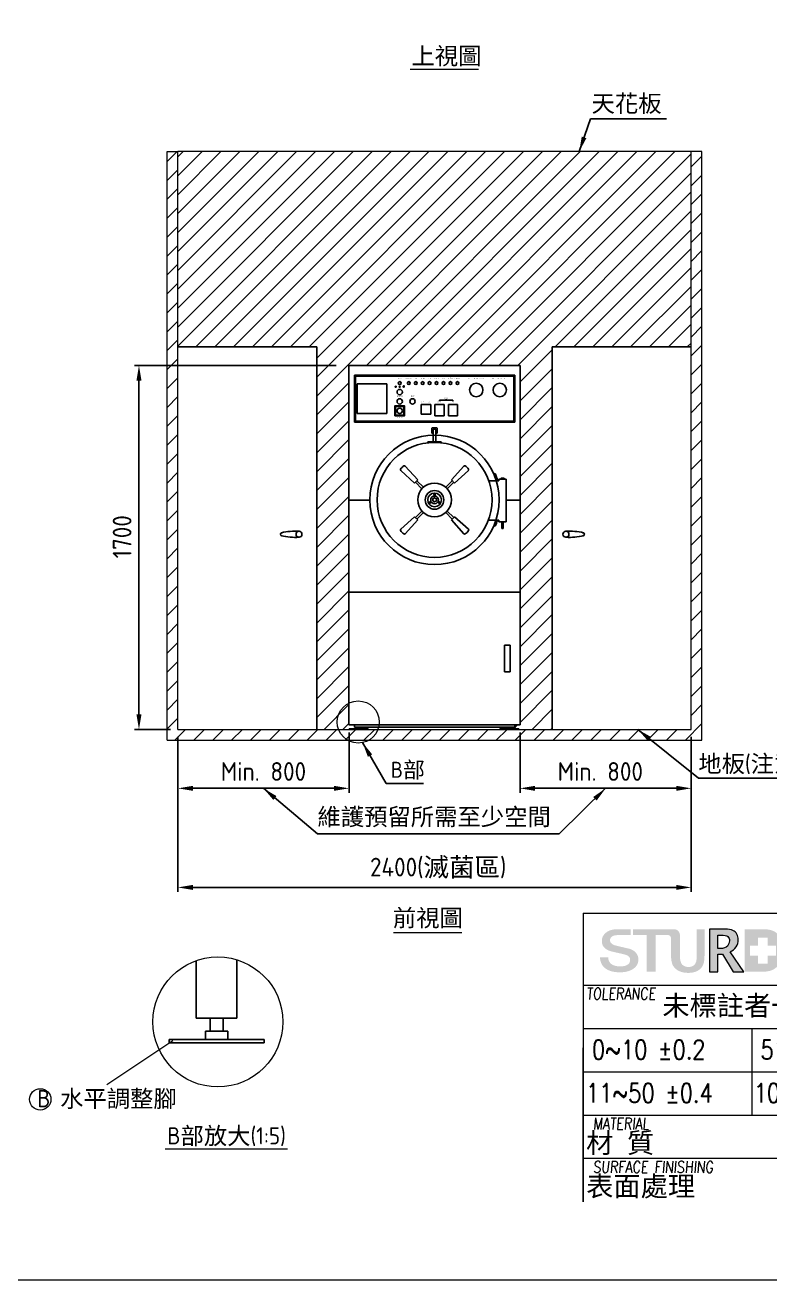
# Model space of a CAD drawing. Header units: millimetres. Extents: x -209246 to -196061, y -22838 to 2725.
# Drawn here: x -204840 to -201357, y -22838 to -16975 of the extents above; entities that cross this region are included whole.
import ezdxf
from ezdxf.enums import TextEntityAlignment as Align

# ---------------------------------------------------------------- set-up
doc = ezdxf.new("R2010")
doc.units = ezdxf.units.MM
doc.header["$MEASUREMENT"] = 0
doc.linetypes.add('HIDDEN', pattern=[9.525, 6.35, -3.175])
doc.layers.get('0').update_dxf_attribs({"lineweight": 25})
for name, color, linetype, lineweight in [('D', 3, 'Continuous', 13), ('F', 7, 'Continuous', 15), ('H', 2, 'HIDDEN', 15), ('S', 4, 'Continuous', 15)]:
    doc.layers.add(name, color=color, linetype=linetype, lineweight=lineweight)
doc.styles.add('2', font='ARIAL.TTF')
doc.styles.get("Standard").update_dxf_attribs({"font": 'KAIU.TTF'})
doc.styles.add('STU25', font='isocp2.shx')
doc.styles.add('Text', font='romans.shx', dxfattribs={"width": 0.8, "oblique": 10})
doc.dimstyles.new('STU25', dxfattribs={"dimscale": 35, "dimtxt": 2.5, "dimasz": 2, "dimexe": 0.6, "dimexo": 1, "dimgap": 1, "dimtad": 1, "dimdsep": 46, "dimtxsty": 'STU25', "dimcen": 2, "dimazin": 2, "dimtfac": 1, "dimtmove": 0, "dimatfit": 3, "dimfxl": 0, "dimtolj": 1, "dimtzin": 0, "dimarcsym": 0})
doc.dimstyles.new('STU25$7', dxfattribs={"dimscale": 35, "dimtxt": 2.5, "dimasz": 2, "dimexe": 1.25, "dimexo": 0.625, "dimgap": 1, "dimtad": 0, "dimdec": 4, "dimdsep": 46, "dimtxsty": 'STU25', "dimcen": 2.5, "dimazin": 2, "dimtfac": 1, "dimtdec": 4, "dimtmove": 0, "dimatfit": 3, "dimfxl": 0, "dimtolj": 1, "dimtzin": 0, "dimarcsym": 0})

# ---------------------------------------------------------------- blocks, each defined once
blk = doc.blocks.new('*D3')
at = {"layer": 'D', "color": 0, "lineweight": -2}
for p, q in [((-204124.9, -20300.8), (-204124.9, -21025.2)), ((-201724.9, -20300.8), (-201724.9, -21025.2)), ((-204054.9, -21004.2), (-201794.9, -21004.2))]:
    blk.add_line(p, q, dxfattribs=at)
at = {"layer": 'D', "color": 0}
for points in [[(-204054.9, -20992.5), (-204054.9, -21015.8), (-204124.9, -21004.2)], [(-201794.9, -21015.8), (-201794.9, -20992.5), (-201724.9, -21004.2)]]:
    blk.add_solid(points, dxfattribs=at)
at = {"layer": 'Defpoints', "color": 0}
for p in [(-204124.9, -20265.8), (-201724.9, -20265.8), (-201724.9, -21004.2)]:
    blk.add_point(p, dxfattribs=at)
at = {"layer": 'D', "color": 0, "insert": (-202908, -20914.1), "char_height": 87.5, "attachment_point": 5, "style": 'STU25'}
blk.add_mtext('\\A1;2400({\\f標楷體|b0|i0|c136|p65;滅菌區})', dxfattribs=at)
blk = doc.blocks.new('*D5')
at = {"layer": 'D', "color": 0, "lineweight": -2}
for p, q in [((-203324.9, -20279.8), (-203324.9, -20562.1)), ((-204124.9, -20300.8), (-204124.9, -20562.1)), ((-204054.9, -20541.1), (-203394.9, -20541.1))]:
    blk.add_line(p, q, dxfattribs=at)
at = {"layer": 'D', "color": 0}
for points in [[(-204054.9, -20529.5), (-204054.9, -20552.8), (-204124.9, -20541.1)], [(-203394.9, -20552.8), (-203394.9, -20529.5), (-203324.9, -20541.1)]]:
    blk.add_solid(points, dxfattribs=at)
at = {"layer": 'Defpoints', "color": 0}
for p in [(-204124.9, -20265.8), (-203324.9, -20244.8), (-203324.9, -20541.1)]:
    blk.add_point(p, dxfattribs=at)
at = {"layer": 'D', "color": 0, "insert": (-203724.9, -20462.4), "char_height": 87.5, "attachment_point": 5, "style": 'STU25'}
blk.add_mtext('\\A1;Min. 800', dxfattribs=at)
blk = doc.blocks.new('*D6')
at = {"layer": 'D', "color": 0, "lineweight": -2}
for p, q in [((-202524.9, -20279.8), (-202524.9, -20562.1)), ((-201724.9, -20300.8), (-201724.9, -20562.1)), ((-202454.9, -20541.1), (-201794.9, -20541.1))]:
    blk.add_line(p, q, dxfattribs=at)
at = {"layer": 'D', "color": 0}
for points in [[(-202454.9, -20529.5), (-202454.9, -20552.8), (-202524.9, -20541.1)], [(-201794.9, -20552.8), (-201794.9, -20529.5), (-201724.9, -20541.1)]]:
    blk.add_solid(points, dxfattribs=at)
at = {"layer": 'Defpoints', "color": 0}
for p in [(-202524.9, -20244.8), (-201724.9, -20265.8), (-201724.9, -20541.1)]:
    blk.add_point(p, dxfattribs=at)
at = {"layer": 'D', "color": 0, "insert": (-202149.9, -20462.4), "char_height": 87.5, "attachment_point": 5, "style": 'STU25'}
blk.add_mtext('\\A1;Min. 800', dxfattribs=at)
blk = doc.blocks.new('*D7')
at = {"layer": 'D', "color": 0, "lineweight": -2}
for p, q in [((-203384.9, -18565.8), (-204328, -18565.8)), ((-204307, -18635.8), (-204307, -20195.8)), ((-204159.9, -20265.8), (-204328, -20265.8))]:
    blk.add_line(p, q, dxfattribs=at)
at = {"layer": 'D', "color": 0}
for points in [[(-204295.3, -18635.8), (-204318.7, -18635.8), (-204307, -18565.8)], [(-204318.7, -20195.8), (-204295.3, -20195.8), (-204307, -20265.8)]]:
    blk.add_solid(points, dxfattribs=at)
at = {"layer": 'Defpoints', "color": 0}
for p in [(-203349.9, -18565.8), (-204307, -20265.8), (-204124.9, -20265.8)]:
    blk.add_point(p, dxfattribs=at)
at = {"layer": 'D', "color": 0, "insert": (-204385.8, -19365.8), "char_height": 87.5, "attachment_point": 5, "rotation": 90, "style": 'STU25'}
blk.add_mtext('\\A1;1700', dxfattribs=at)
blk = doc.blocks.new('新駿LOGO')
at = {"layer": 'F'}
h = blk.add_hatch(color=256, dxfattribs=at)
edge = h.paths.add_edge_path()
edge.add_spline(control_points=[(-529.05, -442.14), (-529.05, -442.31), (-529.02, -442.45), (-528.95, -442.56), (-528.89, -442.68), (-528.8, -442.78), (-528.69, -442.85), (-528.57, -442.93), (-528.44, -442.98), (-528.29, -443.01), (-528.15, -443.05), (-527.99, -443.07), (-527.81, -443.07), (-527.62, -443.07), (-527.47, -443.05), (-527.33, -443.01), (-527.2, -442.97), (-527.09, -442.92), (-527.01, -442.86), (-526.93, -442.8), (-526.87, -442.73), (-526.83, -442.65), (-526.8, -442.57), (-526.78, -442.49), (-526.78, -442.41), (-526.78, -442.25), (-526.82, -442.13), (-526.91, -442.05), (-526.99, -441.97), (-527.08, -441.91), (-527.18, -441.88), (-527.36, -441.83), (-527.56, -441.77), (-527.79, -441.72), (-528.02, -441.67), (-528.3, -441.61), (-528.64, -441.53), (-528.85, -441.48), (-529.02, -441.41), (-529.16, -441.34), (-529.3, -441.26), (-529.41, -441.17), (-529.5, -441.07), (-529.58, -440.98), (-529.64, -440.87), (-529.67, -440.77), (-529.7, -440.66), (-529.72, -440.55), (-529.72, -440.43), (-529.72, -440.22), (-529.67, -440.03), (-529.57, -439.87), (-529.46, -439.71), (-529.33, -439.58), (-529.16, -439.47), (-528.99, -439.37), (-528.85, -439.31), (-528.64, -439.26), (-528.43, -439.21), (-528.13, -439.2), (-527.91, -439.2), (-527.66, -439.2), (-526.73, -439.2), (-526.73, -439.2), (-526.73, -439.2), (-526.73, -439.81), (-526.73, -439.81), (-526.73, -439.81), (-528.14, -439.8), (-528.28, -439.83), (-528.39, -439.85), (-528.48, -439.86), (-528.56, -439.9), (-528.65, -439.94), (-528.72, -440), (-528.78, -440.07), (-528.84, -440.14), (-528.87, -440.23), (-528.87, -440.34), (-528.87, -440.5), (-528.81, -440.62), (-528.7, -440.7), (-528.6, -440.79), (-528.46, -440.85), (-528.28, -440.9), (-528.27, -440.9), (-528.19, -440.92), (-528.07, -440.95), (-527.94, -440.98), (-527.8, -441.01), (-527.65, -441.05), (-527.49, -441.09), (-527.34, -441.12), (-527.19, -441.16), (-527.04, -441.19), (-526.94, -441.21), (-526.87, -441.23), (-526.71, -441.27), (-526.58, -441.34), (-526.46, -441.41), (-526.34, -441.49), (-526.24, -441.58), (-526.16, -441.67), (-526.08, -441.77), (-526.02, -441.88), (-525.98, -441.99), (-525.94, -442.1), (-525.92, -442.22), (-525.92, -442.33), (-525.92, -442.57), (-525.98, -442.78), (-526.09, -442.95), (-526.2, -443.12), (-526.35, -443.26), (-526.53, -443.37), (-526.71, -443.48), (-526.92, -443.55), (-527.15, -443.61), (-527.39, -443.66), (-527.62, -443.68), (-527.87, -443.68), (-528.14, -443.68), (-528.41, -443.65), (-528.65, -443.59), (-528.9, -443.53), (-529.11, -443.44), (-529.3, -443.31), (-529.48, -443.19), (-529.63, -443.03), (-529.74, -442.83), (-529.84, -442.64), (-529.9, -442.41), (-529.91, -442.14), (-529.91, -442.14), (-529.05, -442.14), (-529.05, -442.14)], knot_values=[0, 0, 0, 0, 1, 1, 1, 2, 2, 2, 3, 3, 3, 4, 4, 4, 5, 5, 5, 6, 6, 6, 7, 7, 7, 8, 8, 8, 9, 9, 9, 10, 10, 10, 11, 11, 11, 12, 12, 12, 13, 13, 13, 14, 14, 14, 15, 15, 15, 16, 16, 16, 17, 17, 17, 18, 18, 18, 19, 19, 19, 20, 20, 20, 21, 21, 21, 22, 22, 22, 23, 23, 23, 24, 24, 24, 25, 25, 25, 26, 26, 26, 27, 27, 27, 28, 28, 28, 29, 29, 29, 30, 30, 30, 31, 31, 31, 32, 32, 32, 33, 33, 33, 34, 34, 34, 35, 35, 35, 36, 36, 36, 37, 37, 37, 38, 38, 38, 39, 39, 39, 40, 40, 40, 41, 41, 41, 42, 42, 42, 43, 43, 43, 44, 44, 44, 45, 45, 45, 45], degree=3, periodic=0)
edge = h.paths.add_edge_path()
edge.add_spline(control_points=[(-522.53, -440.14), (-522.54, -440.04), (-522.57, -439.94), (-522.63, -439.9), (-522.77, -439.79), (-522.9, -439.81), (-522.9, -439.81), (-522.9, -439.81), (-523.02, -439.81), (-523.02, -439.81), (-523.02, -439.81), (-524.14, -439.81), (-524.14, -439.81), (-524.14, -439.81), (-524.14, -443.62), (-524.14, -443.62), (-524.14, -443.62), (-525.06, -443.62), (-525.06, -443.62), (-525.06, -443.62), (-525.06, -439.81), (-525.06, -439.81), (-525.06, -439.81), (-526.47, -439.81), (-526.47, -439.81), (-526.47, -439.81), (-526.47, -439.2), (-526.47, -439.2), (-526.47, -439.2), (-522.39, -439.2), (-522.39, -439.2)], knot_values=[5.578051, 5.578051, 5.578051, 5.578051, 6, 6, 6, 7, 7, 7, 8, 8, 8, 9, 9, 9, 10, 10, 10, 11, 11, 11, 12, 12, 12, 13, 13, 13, 14, 14, 14, 15, 15, 15, 15], degree=3, periodic=0)
edge.add_spline(control_points=[(-522.4, -439.2), (-522.31, -439.2), (-522.22, -439.2), (-522.22, -439.2), (-522.22, -439.2), (-521.96, -439.19), (-521.76, -439.41), (-521.58, -439.61), (-521.61, -439.85), (-521.61, -439.85), (-521.61, -439.85), (-521.61, -441.92), (-521.61, -441.92), (-521.61, -442.41), (-521.52, -442.73), (-521.36, -442.89), (-521.19, -443.05), (-520.97, -443.13), (-520.71, -443.13), (-520.45, -443.13), (-520.24, -443.05), (-520.09, -442.89), (-519.93, -442.74), (-519.86, -442.43), (-519.86, -441.98), (-519.86, -441.98), (-519.86, -439.2), (-519.86, -439.2), (-519.86, -439.2), (-519.05, -439.2), (-519.05, -439.2), (-519.05, -439.2), (-519.05, -441.92), (-519.05, -441.92), (-519.05, -442.43), (-519.12, -442.8), (-519.25, -443.02), (-519.38, -443.24), (-519.56, -443.42), (-519.8, -443.54), (-520.05, -443.67), (-520.35, -443.74), (-520.73, -443.74), (-521.09, -443.74), (-521.41, -443.68), (-521.67, -443.56), (-521.93, -443.44), (-522.14, -443.26), (-522.3, -443.03), (-522.45, -442.8), (-522.53, -442.42), (-522.53, -441.91), (-522.53, -441.91), (-522.53, -440.92), (-522.53, -440.14)], knot_values=[0.44538, 0.44538, 0.44538, 0.44538, 1, 1, 1, 2, 2, 2, 3, 3, 3, 4, 4, 4, 5, 5, 5, 6, 6, 6, 7, 7, 7, 8, 8, 8, 9, 9, 9, 10, 10, 10, 11, 11, 11, 12, 12, 12, 13, 13, 13, 14, 14, 14, 15, 15, 15, 16, 16, 16, 17, 17, 17, 17.603917, 17.603917, 17.603917, 17.603917], degree=3, periodic=0)
h = blk.add_hatch(color=256, dxfattribs=at)
edge = h.paths.add_edge_path()
edge.add_spline(control_points=[(-526.47, -439.2), (-526.47, -439.2), (-526.47, -439.81), (-526.47, -439.81)], knot_values=[-14, -14, -14, -14, -13, -13, -13, -13], degree=3, periodic=0)
edge.add_spline(control_points=[(-526.47, -439.81), (-526.47, -439.81), (-525.06, -439.81), (-525.06, -439.81)], knot_values=[-13, -13, -13, -13, -12, -12, -12, -12], degree=3, periodic=0)
edge.add_spline(control_points=[(-525.06, -439.81), (-525.06, -439.81), (-525.06, -443.62), (-525.06, -443.62)], knot_values=[-12, -12, -12, -12, -11, -11, -11, -11], degree=3, periodic=0)
edge.add_spline(control_points=[(-525.06, -443.62), (-525.06, -443.62), (-524.14, -443.62), (-524.14, -443.62)], knot_values=[-11, -11, -11, -11, -10, -10, -10, -10], degree=3, periodic=0)
edge.add_spline(control_points=[(-524.14, -443.62), (-524.14, -443.62), (-524.14, -439.81), (-524.14, -439.81)], knot_values=[-10, -10, -10, -10, -9, -9, -9, -9], degree=3, periodic=0)
edge.add_spline(control_points=[(-524.14, -439.81), (-524.14, -439.81), (-523.02, -439.81), (-523.02, -439.81)], knot_values=[-9, -9, -9, -9, -8, -8, -8, -8], degree=3, periodic=0)
edge.add_spline(control_points=[(-523.02, -439.81), (-523.02, -439.81), (-522.9, -439.81), (-522.9, -439.81)], knot_values=[-8, -8, -8, -8, -7, -7, -7, -7], degree=3, periodic=0)
edge.add_spline(control_points=[(-522.9, -439.81), (-522.9, -439.81), (-522.77, -439.79), (-522.63, -439.9)], knot_values=[-7, -7, -7, -7, -6, -6, -6, -6], degree=3, periodic=0)
edge.add_spline(control_points=[(-522.63, -439.9), (-522.57, -439.94), (-522.54, -440.04), (-522.53, -440.14)], knot_values=[-6, -6, -6, -6, -5.578051, -5.578051, -5.578051, -5.578051], degree=3, periodic=0)
edge.add_spline(control_points=[(-522.53, -440.14), (-522.53, -440.92), (-522.53, -441.91), (-522.53, -441.91)], knot_values=[-17.603917, -17.603917, -17.603917, -17.603917, -17, -17, -17, -17], degree=3, periodic=0)
edge.add_spline(control_points=[(-522.53, -441.91), (-522.53, -442.42), (-522.45, -442.8), (-522.3, -443.03)], knot_values=[-17, -17, -17, -17, -16, -16, -16, -16], degree=3, periodic=0)
edge.add_spline(control_points=[(-522.3, -443.03), (-522.14, -443.26), (-521.93, -443.44), (-521.67, -443.56)], knot_values=[-16, -16, -16, -16, -15, -15, -15, -15], degree=3, periodic=0)
edge.add_spline(control_points=[(-521.67, -443.56), (-521.41, -443.68), (-521.09, -443.74), (-520.73, -443.74)], knot_values=[-15, -15, -15, -15, -14, -14, -14, -14], degree=3, periodic=0)
edge.add_spline(control_points=[(-520.73, -443.74), (-520.35, -443.74), (-520.05, -443.67), (-519.8, -443.54)], knot_values=[-14, -14, -14, -14, -13, -13, -13, -13], degree=3, periodic=0)
edge.add_spline(control_points=[(-519.8, -443.54), (-519.56, -443.42), (-519.38, -443.24), (-519.25, -443.02)], knot_values=[-13, -13, -13, -13, -12, -12, -12, -12], degree=3, periodic=0)
edge.add_spline(control_points=[(-519.25, -443.02), (-519.12, -442.8), (-519.05, -442.43), (-519.05, -441.92)], knot_values=[-12, -12, -12, -12, -11, -11, -11, -11], degree=3, periodic=0)
edge.add_spline(control_points=[(-519.05, -441.92), (-519.05, -441.92), (-519.05, -439.2), (-519.05, -439.2)], knot_values=[-11, -11, -11, -11, -10, -10, -10, -10], degree=3, periodic=0)
edge.add_spline(control_points=[(-519.05, -439.2), (-519.05, -439.2), (-519.86, -439.2), (-519.86, -439.2)], knot_values=[-10, -10, -10, -10, -9, -9, -9, -9], degree=3, periodic=0)
edge.add_spline(control_points=[(-519.86, -439.2), (-519.86, -439.2), (-519.86, -441.98), (-519.86, -441.98)], knot_values=[-9, -9, -9, -9, -8, -8, -8, -8], degree=3, periodic=0)
edge.add_spline(control_points=[(-519.86, -441.98), (-519.86, -442.43), (-519.93, -442.74), (-520.09, -442.89)], knot_values=[-8, -8, -8, -8, -7, -7, -7, -7], degree=3, periodic=0)
edge.add_spline(control_points=[(-520.09, -442.89), (-520.24, -443.05), (-520.45, -443.13), (-520.71, -443.13)], knot_values=[-7, -7, -7, -7, -6, -6, -6, -6], degree=3, periodic=0)
edge.add_spline(control_points=[(-520.71, -443.13), (-520.97, -443.13), (-521.19, -443.05), (-521.36, -442.89)], knot_values=[-6, -6, -6, -6, -5, -5, -5, -5], degree=3, periodic=0)
edge.add_spline(control_points=[(-521.36, -442.89), (-521.52, -442.73), (-521.61, -442.41), (-521.61, -441.92)], knot_values=[-5, -5, -5, -5, -4, -4, -4, -4], degree=3, periodic=0)
edge.add_spline(control_points=[(-521.61, -441.92), (-521.61, -441.92), (-521.61, -439.85), (-521.61, -439.85)], knot_values=[-4, -4, -4, -4, -3, -3, -3, -3], degree=3, periodic=0)
edge.add_spline(control_points=[(-521.61, -439.85), (-521.61, -439.85), (-521.61, -439.85), (-521.61, -439.85)], knot_values=[-3, -3, -3, -3, -2.999949, -2.999949, -2.999949, -2.999949], degree=3, periodic=0)
edge.add_spline(control_points=[(-521.61, -439.85), (-521.61, -439.85), (-521.58, -439.61), (-521.76, -439.41)], knot_values=[-2.999949, -2.999949, -2.999949, -2.999949, -2, -2, -2, -2], degree=3, periodic=0)
edge.add_spline(control_points=[(-521.76, -439.41), (-521.96, -439.19), (-522.22, -439.2), (-522.22, -439.2)], knot_values=[-2, -2, -2, -2, -1, -1, -1, -1], degree=3, periodic=0)
edge.add_spline(control_points=[(-522.22, -439.2), (-522.22, -439.2), (-526.47, -439.2), (-526.47, -439.2)], knot_values=[-15, -15, -15, -15, -14, -14, -14, -14], degree=3, periodic=0)
h = blk.add_hatch(color=256, dxfattribs=at)
edge = h.paths.add_edge_path()
edge.add_spline(control_points=[(-518.54, -443.62), (-518.54, -443.62), (-518.54, -439.2), (-518.54, -439.2), (-518.54, -439.2), (-516.88, -439.2), (-516.88, -439.2), (-516.55, -439.2), (-516.29, -439.25), (-516.11, -439.33), (-515.93, -439.41), (-515.79, -439.54), (-515.69, -439.72), (-515.59, -439.89), (-515.54, -440.08), (-515.54, -440.3), (-515.54, -440.56), (-515.61, -440.8), (-515.76, -441.03), (-515.91, -441.26), (-516.12, -441.44), (-516.39, -441.56), (-516.39, -441.56), (-514.95, -443.62), (-514.95, -443.62), (-514.95, -443.62), (-516.07, -443.62), (-516.07, -443.62), (-516.07, -443.62), (-517.17, -441.81), (-517.17, -441.81), (-517.17, -441.81), (-517.67, -441.81), (-517.67, -441.81), (-517.67, -441.81), (-517.67, -443.62), (-517.67, -443.62), (-517.67, -443.62), (-518.54, -443.62), (-518.54, -443.62)], knot_values=[0, 0, 0, 0, 1, 1, 1, 2, 2, 2, 3, 3, 3, 4, 4, 4, 5, 5, 5, 6, 6, 6, 7, 7, 7, 8, 8, 8, 9, 9, 9, 10, 10, 10, 11, 11, 11, 12, 12, 12, 13, 13, 13, 13], degree=3, periodic=1)
edge = h.paths.add_edge_path(flags=16)
edge.add_spline(control_points=[(-517.67, -441.21), (-517.67, -441.21), (-517.46, -441.21), (-517.46, -441.21), (-517.08, -441.21), (-516.82, -441.13), (-516.68, -440.96), (-516.53, -440.8), (-516.46, -440.61), (-516.46, -440.4), (-516.46, -440.22), (-516.52, -440.08), (-516.63, -439.97), (-516.75, -439.86), (-516.99, -439.81), (-517.35, -439.81), (-517.35, -439.81), (-517.67, -439.81), (-517.67, -439.81), (-517.67, -439.81), (-517.67, -441.21), (-517.67, -441.21)], knot_values=[0, 0, 0, 0, 1, 1, 1, 2, 2, 2, 3, 3, 3, 4, 4, 4, 5, 5, 5, 6, 6, 6, 7, 7, 7, 7], degree=3, periodic=1)
h = blk.add_hatch(color=256, dxfattribs=at)
edge = h.paths.add_edge_path()
edge.add_spline(control_points=[(-514.87, -443.62), (-514.87, -443.62), (-513.05, -443.62), (-513.05, -443.62)], knot_values=[-9, -9, -9, -9, -8, -8, -8, -8], degree=3, periodic=0)
edge.add_spline(control_points=[(-513.05, -443.62), (-512.51, -443.62), (-512.09, -443.52), (-511.79, -443.32)], knot_values=[-8, -8, -8, -8, -7, -7, -7, -7], degree=3, periodic=0)
edge.add_spline(control_points=[(-511.79, -443.32), (-511.48, -443.12), (-511.25, -442.85), (-511.09, -442.5)], knot_values=[-7, -7, -7, -7, -6, -6, -6, -6], degree=3, periodic=0)
edge.add_spline(control_points=[(-511.09, -442.5), (-510.93, -442.15), (-510.85, -441.76), (-510.85, -441.32)], knot_values=[-6, -6, -6, -6, -5, -5, -5, -5], degree=3, periodic=0)
edge.add_spline(control_points=[(-510.85, -441.32), (-510.85, -440.87), (-510.93, -440.49), (-511.1, -440.17)], knot_values=[-5, -5, -5, -5, -4, -4, -4, -4], degree=3, periodic=0)
edge.add_spline(control_points=[(-511.1, -440.17), (-511.27, -439.85), (-511.49, -439.61), (-511.78, -439.45)], knot_values=[-4, -4, -4, -4, -3, -3, -3, -3], degree=3, periodic=0)
edge.add_spline(control_points=[(-511.78, -439.45), (-512.06, -439.29), (-512.46, -439.2), (-512.97, -439.2)], knot_values=[-3, -3, -3, -3, -2, -2, -2, -2], degree=3, periodic=0)
edge.add_spline(control_points=[(-512.97, -439.2), (-512.97, -439.2), (-514.87, -439.2), (-514.87, -439.2)], knot_values=[-2, -2, -2, -2, -1, -1, -1, -1], degree=3, periodic=0)
edge.add_spline(control_points=[(-514.87, -439.2), (-514.87, -439.2), (-514.87, -443.62), (-514.87, -443.62)], knot_values=[-1, -1, -1, -1, 0, 0, 0, 0], degree=3, periodic=0)
h.paths.add_polyline_path([(-514.34, -441.95), (-514.34, -440.92), (-513.51, -440.92), (-513.51, -440.07), (-512.48, -440.07), (-512.48, -440.92), (-511.64, -440.92), (-511.64, -441.95), (-512.48, -441.95), (-512.48, -442.77), (-513.51, -442.77), (-513.51, -441.95)], flags=16)
h = blk.add_hatch(color=256, dxfattribs=at)
edge = h.paths.add_edge_path()
edge.add_spline(control_points=[(-509.51, -443.62), (-509.51, -443.62), (-509.51, -441.77), (-509.51, -441.77), (-509.51, -441.77), (-511, -439.2), (-511, -439.2), (-511, -439.2), (-510.64, -439.2), (-510.64, -439.2), (-510.64, -439.2), (-510.3, -439.19), (-510.04, -439.32), (-509.79, -439.45), (-509.71, -439.68), (-509.71, -439.68), (-509.71, -439.68), (-508.9, -441.07), (-508.9, -441.07), (-508.9, -441.07), (-507.78, -439.2), (-507.78, -439.2), (-507.78, -439.2), (-507.05, -439.2), (-507.05, -439.2), (-507.05, -439.2), (-508.59, -441.77), (-508.59, -441.77), (-508.59, -441.77), (-508.59, -443.62), (-508.59, -443.62), (-508.59, -443.62), (-509.51, -443.62), (-509.51, -443.62)], knot_values=[0, 0, 0, 0, 1, 1, 1, 2, 2, 2, 3, 3, 3, 4, 4, 4, 5, 5, 5, 6, 6, 6, 7, 7, 7, 8, 8, 8, 9, 9, 9, 10, 10, 10, 11, 11, 11, 11], degree=3, periodic=1)
at = {"layer": 'F', "lineweight": 0}
for points, knots in [([(-518.54, -443.62), (-518.54, -443.62), (-518.54, -439.2), (-518.54, -439.2), (-518.54, -439.2), (-516.88, -439.2), (-516.88, -439.2), (-516.55, -439.2), (-516.29, -439.25), (-516.11, -439.33), (-515.93, -439.41), (-515.79, -439.54), (-515.69, -439.72), (-515.59, -439.89), (-515.54, -440.08), (-515.54, -440.3), (-515.54, -440.56), (-515.61, -440.8), (-515.76, -441.03), (-515.91, -441.26), (-516.12, -441.44), (-516.39, -441.56), (-516.39, -441.56), (-514.95, -443.62), (-514.95, -443.62), (-514.95, -443.62), (-516.07, -443.62), (-516.07, -443.62), (-516.07, -443.62), (-517.17, -441.81), (-517.17, -441.81), (-517.17, -441.81), (-517.67, -441.81), (-517.67, -441.81), (-517.67, -441.81), (-517.67, -443.62), (-517.67, -443.62), (-517.67, -443.62), (-518.54, -443.62), (-518.54, -443.62)], [0, 0, 0, 0, 1, 1, 1, 2, 2, 2, 3, 3, 3, 4, 4, 4, 5, 5, 5, 6, 6, 6, 7, 7, 7, 8, 8, 8, 9, 9, 9, 10, 10, 10, 11, 11, 11, 12, 12, 12, 13, 13, 13, 13]), ([(-517.67, -441.21), (-517.67, -441.21), (-517.46, -441.21), (-517.46, -441.21), (-517.08, -441.21), (-516.82, -441.13), (-516.68, -440.96), (-516.53, -440.8), (-516.46, -440.61), (-516.46, -440.4), (-516.46, -440.22), (-516.52, -440.08), (-516.63, -439.97), (-516.75, -439.86), (-516.99, -439.81), (-517.35, -439.81), (-517.35, -439.81), (-517.67, -439.81), (-517.67, -439.81), (-517.67, -439.81), (-517.67, -441.21), (-517.67, -441.21)], [0, 0, 0, 0, 1, 1, 1, 2, 2, 2, 3, 3, 3, 4, 4, 4, 5, 5, 5, 6, 6, 6, 7, 7, 7, 7]), ([(-509.51, -443.62), (-509.51, -443.62), (-509.51, -441.77), (-509.51, -441.77), (-509.51, -441.77), (-511, -439.2), (-511, -439.2), (-511, -439.2), (-510.64, -439.2), (-510.64, -439.2), (-510.64, -439.2), (-510.3, -439.19), (-510.04, -439.32), (-509.79, -439.45), (-509.71, -439.68), (-509.71, -439.68), (-509.71, -439.68), (-508.9, -441.07), (-508.9, -441.07), (-508.9, -441.07), (-507.78, -439.2), (-507.78, -439.2), (-507.78, -439.2), (-507.05, -439.2), (-507.05, -439.2), (-507.05, -439.2), (-508.59, -441.77), (-508.59, -441.77), (-508.59, -441.77), (-508.59, -443.62), (-508.59, -443.62), (-508.59, -443.62), (-509.51, -443.62), (-509.51, -443.62)], [0, 0, 0, 0, 1, 1, 1, 2, 2, 2, 3, 3, 3, 4, 4, 4, 5, 5, 5, 6, 6, 6, 7, 7, 7, 8, 8, 8, 9, 9, 9, 10, 10, 10, 11, 11, 11, 11])]:
    blk.add_open_spline(points, degree=3, knots=knots, dxfattribs=at)
at = {"attachment_point": 1, "style": 'STU25'}
for s, insert, char_height in [('{\\f標楷體|b0|i0|c136|p65;新駿實業股份有限公司}', (-504.12, -439.33), 3.25), ('{\\f標楷體|b0|i0|c136|p65;STURDY\\H0.9667x; \\H1.034x;INDUSTRIAL CO.,LTD.}', (-455.51, -439.78), 3)]:
    blk.add_mtext(s, dxfattribs=dict(at, insert=insert, char_height=char_height))
blk = doc.blocks.new('H421')
at = {"layer": 'F', "color": 7}
for p, q in [((155.91, 38.09), (286.91, 38.09)), ((211.36, 38.09), (286.91, 38.09)), ((155.91, 30.59), (286.91, 30.59)), ((192.41, 30.59), (192.41, 17.09)), ((242.66, 30.59), (242.66, 17.09)), ((257.41, 30.59), (257.41, 17.09)), ((272.16, 30.59), (272.16, 17.09)), ((155.91, 26.09), (227.91, 26.09)), ((173.41, 26.09), (173.41, 17.09)), ((211.41, 26.09), (211.41, 17.09)), ((155.91, 8.09), (155.91, 24.09)), ((155.91, 21.59), (286.91, 21.59)), ((214.91, 21.59), (286.91, 21.59)), ((227.91, 21.59), (286.91, 21.59)), ((155.91, 17.09), (286.91, 17.09)), ((211.41, 17.09), (211.41, 12.59)), ((227.91, 17.09), (227.91, 8.09)), ((286.91, 12.59), (155.91, 12.59))]:
    blk.add_line(p, q, dxfattribs=at)
at = {"layer": 'F'}
for p, q in [((155.91, 38.09), (155.91, 17.09)), ((227.91, 30.59), (227.91, 17.09)), ((155.91, 24.09), (155.91, 16.09)), ((155.91, 17.09), (155.91, 8.09)), ((192.41, 17.09), (192.41, 8.09))]:
    blk.add_line(p, q, dxfattribs=at)
at = {"layer": 'F', "color": 0}
for p, q in [((220.66, 21.32), (220.66, 20.14)), ((223.77, 20.14), (227.5, 20.92)), ((227.5, 20.92), (227.5, 17.84)), ((220.66, 19.77), (220.66, 19)), ((223.77, 20.14), (223.77, 18.62)), ((218.72, 19.38), (219.89, 19.38)), ((220.27, 19.38), (221.04, 19.38)), ((220.66, 18.62), (220.66, 17.45)), ((221.42, 19.38), (222.57, 19.38)), ((223.49, 19.38), (224.81, 19.38)), ((223.77, 18.62), (227.5, 17.84)), ((225.34, 19.38), (225.81, 19.38)), ((226.31, 19.38), (228.03, 19.38))]:
    blk.add_line(p, q, dxfattribs=at)
for radius in [1.54, 0.762]:
    blk.add_circle((220.66, 19.38), radius, dxfattribs=at)
blk.add_blockref('新駿LOGO', (687.56, 475.62))
at = {"layer": 'F', "color": 1, "lineweight": 15, "style": 'Text', "oblique": 5, "width": 0.8}
for s, height, p in [('TOLERANCE', 1.2, (156.23, 29.13)), ('DESIGNED', 1.2, (228.57, 29.01)), ('DRAWN', 1.245, (243.23, 29.03)), ('VERIFIED', 1.2, (257.72, 29.09)), ('APPROVED', 1.2, (272.5, 29.06)), ('VIEWPOINT', 1.2, (211.83, 20.13)), ('MATERIAL', 1.2, (156.92, 15.63)), ('SCALE', 1.2, (193.44, 15.63)), ('UNIT', 1.2, (212.42, 15.63)), ('NAME', 1.2, (229.41, 15.63)), ('SURFACE FINISHING', 1.2, (156.92, 11.13)), ('MODEL NO.', 1.2, (193.44, 11.13)), ('DWG.NO.', 1.2, (229.41, 11.13))]:
    blk.add_text(s, height=height, dxfattribs=at).set_placement(p)
at = {"layer": 'F', "lineweight": -3}
for s, height, p in [('未標示之圓角為R1導角為C1', 2.0757, (192.54, 27.58)), ('未標註者一般公差表', 2.076, (164.12, 27.45)), ('設計:', 2.076, (228.54, 26.61)), ('繪圖:', 2.076, (243.32, 26.66)), ('校核:', 2.076, (257.59, 26.57)), ('核准:', 2.076, (272.41, 26.52)), ('視角', 2.076, (211.71, 17.69)), ('材 質', 2.076, (156.21, 13.19)), ('比例', 2.076, (192.73, 13.19)), ('單位', 2.076, (211.71, 13.19)), ('圖 名', 2.076, (228.7, 13.19)), ('表面處理', 2.076, (156.21, 8.69)), ('代表機種', 2.076, (192.73, 8.69)), ('圖 號', 2.076, (228.7, 8.69))]:
    blk.add_text(s, height=height, dxfattribs=at).set_placement(p)
at = {"layer": 'F', "lineweight": 20, "style": 'Text', "width": 0.8}
for s, p in [('0~10 ±0.2', (156.82, 22.91)), ('51~100±0.6', (174.32, 22.91)), ('201~500±1', (192.72, 22.91)), ('ANGLE  ±1%%D', (212.68, 22.91)), ('11~50 ±0.4', (156.2, 18.41)), ('101~200±0.8', (173.63, 18.41)), ('501~X  ±2', (192.72, 18.41))]:
    blk.add_text(s, height=2, dxfattribs=at).set_placement(p)

msp = doc.modelspace()

# ---------------------------------------------------------------- hatches: boundary and pattern name
h = msp.add_hatch(color=0)
h.paths.add_polyline_path([(-203294.943, -18615.755), (-203294.943, -18825.755), (-202554.943, -18825.755), (-202554.943, -18615.755)], flags=16)
h.paths.add_polyline_path([(-203299.943, -18610.755), (-203299.943, -18830.755), (-202549.943, -18830.755), (-202549.943, -18610.755)])
h = msp.add_hatch(color=256)
h.paths.add_polyline_path([(-203064.943, -18754.255), (-203110.943, -18754.255), (-203110.943, -18800.255), (-203064.943, -18800.255)])
h.paths.add_polyline_path([(-203107.943, -18797.255), (-203067.943, -18797.255), (-203067.943, -18757.255), (-203107.943, -18757.255)], flags=16)
at = {"layer": 'D'}
h = msp.add_hatch(dxfattribs=at)
h.set_pattern_fill('ANSI31', color=256, scale=500, style=0)
h.set_pattern_definition([(45, (14337.91, 54.096), (-44.194174, 44.194174), [])])
h.paths.add_polyline_path([(-204124.943, -18478.821), (-204124.943, -17565.755), (-201724.943, -17565.755), (-201724.943, -18478.821), (-202374.943, -18478.821), (-202374.943, -20265.755), (-202530.443, -20265.755), (-202530.443, -20262.755), (-202564.55, -20262.755), (-202564.55, -20254.755), (-202549.943, -20254.755), (-202549.943, -20244.755), (-202524.943, -20244.755), (-202524.943, -19624.755), (-202524.943, -19194.755), (-202524.943, -18564.755), (-203324.943, -18564.755), (-203324.943, -19194.755), (-203324.943, -19624.755), (-203324.943, -20244.755), (-203299.943, -20244.755), (-203299.943, -20254.755), (-203290.335, -20254.755), (-203290.335, -20262.755), (-203324.443, -20262.755), (-203324.443, -20265.755), (-203474.943, -20265.755), (-203474.943, -18478.821)])
at = {"layer": 'H', "ltscale": 5}
h = msp.add_hatch(dxfattribs=at)
h.set_pattern_fill('ANSI31', color=256, scale=500, style=0)
h.set_pattern_definition([(45, (14075.13, 350.174), (-44.194174, 44.194174), [])])
h.paths.add_polyline_path([(-201674.943, -20315.755), (-201674.943, -17565.755), (-201724.943, -17565.755), (-201724.943, -20265.755), (-204124.943, -20265.755), (-204124.943, -17565.755), (-204174.943, -17565.755), (-204174.943, -20315.755)])
h.paths.add_polyline_path([(-201674.943, -17565.755), (-201724.943, -17565.755)], flags=16)
h.paths.add_polyline_path([(-204174.943, -17565.755), (-204124.943, -17565.755)], flags=16)

# ---------------------------------------------------------------- linework, layer by layer
for p, q in [((-204124.943, -18478.821), (-203474.943, -18478.821)), ((-203474.943, -18478.821), (-203474.943, -20265.755)), ((-202374.943, -18478.821), (-202374.943, -20265.755)), ((-201724.943, -18478.821), (-202374.943, -18478.821)), ((-203324.943, -19194.755), (-203324.943, -18564.755)), ((-203324.943, -18564.755), (-202524.943, -18564.755)), ((-202524.943, -19194.755), (-202524.943, -18564.755)), ((-203299.943, -18610.755), (-203299.943, -18830.755)), ((-202549.943, -18610.755), (-203299.943, -18610.755)), ((-203294.943, -18615.755), (-203294.943, -18825.755)), ((-202554.943, -18615.755), (-203294.943, -18615.755)), ((-202554.943, -18825.755), (-202554.943, -18615.755)), ((-202549.943, -18830.755), (-202549.943, -18610.755)), ((-203286.443, -18651.755), (-203286.443, -18789.755)), ((-203286.443, -18651.755), (-203148.443, -18651.755)), ((-203148.443, -18789.755), (-203148.443, -18651.755)), ((-203109.531, -18663.073), (-203109.531, -18666.073)), ((-203107.931, -18663.755), (-203109.531, -18663.073)), ((-203109.531, -18663.073), (-203108.865, -18663.073)), ((-203107.931, -18665.255), (-203109.531, -18664.573)), ((-203107.931, -18666.755), (-203109.531, -18666.073)), ((-203108.731, -18663.414), (-203108.731, -18666.414)), ((-203107.931, -18663.755), (-203107.931, -18666.755)), ((-203106.927, -18663.755), (-203107.931, -18663.755)), ((-203103.931, -18665.255), (-203107.931, -18665.255)), ((-203103.931, -18666.755), (-203107.931, -18666.755)), ((-203106.883, -18663.678), (-203107.59, -18664.91)), ((-203107.59, -18664.91), (-203107.321, -18665.121)), ((-203107.321, -18665.121), (-203106.735, -18663.718)), ((-203106.711, -18663.755), (-203106.75, -18663.755)), ((-203106.731, -18663.718), (-203105.931, -18665.255)), ((-203105.535, -18665.089), (-203106.574, -18663.675)), ((-203103.931, -18663.755), (-203106.515, -18663.755)), ((-203105.931, -18664.551), (-203105.931, -18663.755)), ((-203105.931, -18665.255), (-203105.535, -18665.089)), ((-203105.931, -18666.755), (-203105.931, -18665.255)), ((-203103.931, -18663.755), (-203104.914, -18663.336)), ((-203103.931, -18666.755), (-203103.931, -18663.755)), ((-203071.431, -18663.767), (-203071.431, -18664.267)), ((-203071.426, -18663.607), (-203070.395, -18662.577)), ((-203069.173, -18666.756), (-203071.419, -18664.51)), ((-203067.948, -18666.566), (-203071.356, -18663.159)), ((-203071.333, -18664.961), (-203068.949, -18662.577)), ((-203071.129, -18662.577), (-203066.732, -18662.577)), ((-203070.786, -18665.943), (-203067.42, -18662.577)), ((-203067.076, -18665.943), (-203070.442, -18662.577)), ((-203070.181, -18661.331), (-203070.181, -18660.403)), ((-203069.913, -18666.566), (-203066.506, -18663.159)), ((-203066.529, -18664.961), (-203068.913, -18662.577)), ((-203068.688, -18666.756), (-203066.442, -18664.51)), ((-203067.681, -18661.331), (-203067.681, -18660.403)), ((-203066.436, -18663.607), (-203067.466, -18662.577)), ((-203066.433, -18664.167), (-203066.431, -18663.767)), ((-202987.443, -18792.255), (-202987.443, -18747.255)), ((-202987.443, -18747.255), (-202942.443, -18747.255)), ((-202942.443, -18792.255), (-202942.443, -18747.255)), ((-202923.293, -18799.755), (-202923.293, -18747.255)), ((-202923.293, -18747.255), (-202880.593, -18747.255)), ((-202901.443, -18732.075), (-202901.443, -18727.075)), ((-202901.443, -18727.075), (-202838.943, -18727.075)), ((-202880.593, -18747.255), (-202880.593, -18799.755)), ((-202870.193, -18727.075), (-202870.193, -18722.075)), ((-202860.293, -18747.255), (-202860.293, -18799.755)), ((-202860.293, -18747.255), (-202817.593, -18747.255)), ((-202838.943, -18727.075), (-202838.943, -18732.075)), ((-202817.593, -18747.255), (-202817.593, -18799.755)), ((-203148.443, -18789.755), (-203286.443, -18789.755)), ((-202987.443, -18792.255), (-202942.443, -18792.255)), ((-202923.293, -18799.755), (-202880.593, -18799.755)), ((-202860.293, -18799.755), (-202817.593, -18799.755)), ((-203299.943, -18830.755), (-202549.943, -18830.755)), ((-203294.943, -18825.755), (-202554.943, -18825.755)), ((-202937.443, -18859.055), (-202937.443, -18880.055)), ((-202914.443, -18857.055), (-202935.443, -18857.055)), ((-202930.943, -18863.555), (-202930.943, -18922.555)), ((-202930.943, -18863.555), (-202918.943, -18863.555)), ((-202918.943, -18863.555), (-202918.943, -18922.555)), ((-202912.443, -18880.055), (-202912.443, -18859.055)), ((-202893.943, -18922.555), (-202955.943, -18922.555)), ((-202955.943, -18922.555), (-202955.943, -18924.555)), ((-202955.943, -18924.555), (-202893.943, -18924.555)), ((-202935.443, -18882.055), (-202930.943, -18882.055)), ((-202918.943, -18882.055), (-202914.443, -18882.055)), ((-202893.943, -18924.555), (-202893.943, -18922.555)), ((-202647.426, -19072.879), (-202642.01, -19070.297)), ((-202589.485, -19102.255), (-202589.485, -19108.255)), ((-203324.943, -19194.755), (-203324.943, -19624.755)), ((-203324.943, -19194.755), (-203227.439, -19194.755)), ((-202524.943, -19194.755), (-202589.485, -19194.755)), ((-202524.943, -19194.755), (-202524.943, -19624.755)), ((-202647.426, -19313.632), (-202642.01, -19316.214)), ((-203324.943, -19624.755), (-203324.943, -20244.755)), ((-203324.943, -19624.755), (-202524.943, -19624.755)), ((-203324.943, -19624.755), (-202524.943, -19624.755)), ((-202524.943, -19624.755), (-202524.943, -20244.755)), ((-202598.114, -19872.266), (-202598.114, -19997.266)), ((-202571.114, -19872.266), (-202598.114, -19872.266)), ((-202571.114, -19997.266), (-202571.114, -19872.266)), ((-202598.114, -19997.266), (-202571.114, -19997.266)), ((-203324.943, -20244.755), (-202524.943, -20244.755)), ((-203299.943, -20254.755), (-203299.943, -20244.755)), ((-203299.943, -20254.755), (-203294.943, -20254.755)), ((-203299.943, -20254.755), (-202549.943, -20254.755)), ((-202549.943, -20254.755), (-202549.943, -20244.755))]:
    msp.add_line(p, q)
at = {"linetype": 'Continuous'}
for p, q in [((-203018.524, -19114.523), (-203083.224, -19056.187)), ((-203062.011, -19034.974), (-203003.675, -19099.674)), ((-202846.211, -19099.674), (-202787.874, -19034.974)), ((-202766.661, -19056.187), (-202831.361, -19114.523)), ((-203003.675, -19099.674), (-203018.524, -19114.523)), ((-203014.458, -19110.457), (-202983.885, -19141.031)), ((-202977.167, -19134.313), (-203007.741, -19103.74)), ((-202842.145, -19103.74), (-202872.718, -19134.313)), ((-202866.001, -19141.031), (-202835.427, -19110.457)), ((-202831.361, -19114.523), (-202846.211, -19099.674)), ((-202624.485, -19103.755), (-202671.586, -19103.755)), ((-202624.485, -19096.255), (-202624.485, -19103.755)), ((-202589.485, -19096.255), (-202624.485, -19096.255)), ((-202613.952, -19092.219), (-202614.494, -19092.761)), ((-202614.494, -19095.713), (-202614.494, -19092.761)), ((-202614.494, -19095.713), (-202613.952, -19096.255)), ((-202613.952, -19092.219), (-202600.018, -19092.219)), ((-202613.952, -19096.255), (-202600.018, -19096.255)), ((-202600.018, -19092.219), (-202599.476, -19092.761)), ((-202599.476, -19095.713), (-202600.018, -19096.255)), ((-202599.476, -19095.713), (-202599.476, -19092.761)), ((-202589.485, -19103.755), (-202589.485, -19096.255)), ((-202589.485, -19296.255), (-202589.485, -19103.755)), ((-203082.84, -19329.977), (-203018.524, -19271.988)), ((-203003.675, -19286.837), (-203062.011, -19351.537)), ((-203018.524, -19271.988), (-203003.675, -19286.837)), ((-202983.885, -19245.48), (-203014.458, -19276.053)), ((-203007.741, -19282.771), (-202977.167, -19252.197)), ((-202872.718, -19252.197), (-202842.145, -19282.771)), ((-202835.427, -19276.053), (-202866.001, -19245.48)), ((-202846.211, -19286.837), (-202831.361, -19271.988)), ((-202788.221, -19351.153), (-202846.211, -19286.837)), ((-202831.361, -19271.988), (-202766.661, -19330.324)), ((-202673.787, -19288.755), (-202624.485, -19288.755)), ((-202624.485, -19296.255), (-202624.485, -19288.755)), ((-202589.485, -19296.255), (-202624.485, -19296.255)), ((-202610.412, -19323.193), (-202610.412, -19296.255)), ((-202609.87, -19327.219), (-202610.412, -19323.193)), ((-202609.87, -19327.219), (-202606.985, -19327.219)), ((-202604.101, -19327.219), (-202606.985, -19327.219)), ((-202604.101, -19327.219), (-202603.559, -19323.193)), ((-202603.559, -19323.193), (-202603.559, -19296.255)), ((-203235.443, -20262.755), (-203324.443, -20262.755)), ((-203324.443, -20262.755), (-203324.443, -20265.755)), ((-203324.443, -20265.755), (-203235.443, -20265.755)), ((-203290.335, -20254.755), (-203290.335, -20262.755)), ((-203285.139, -20254.755), (-203285.139, -20262.755)), ((-203274.747, -20254.755), (-203274.747, -20262.755)), ((-203269.55, -20262.755), (-203269.55, -20254.755)), ((-203266.654, -20262.755), (-203269.55, -20259.859)), ((-203235.443, -20265.755), (-203235.443, -20262.755)), ((-202619.443, -20262.755), (-202619.443, -20265.755)), ((-202530.443, -20262.755), (-202619.443, -20262.755)), ((-202619.443, -20265.755), (-202530.443, -20265.755)), ((-202585.335, -20254.755), (-202585.335, -20262.755)), ((-202580.139, -20254.755), (-202580.139, -20262.755)), ((-202569.747, -20254.755), (-202569.747, -20262.755)), ((-202564.55, -20262.755), (-202564.55, -20254.755)), ((-202530.443, -20265.755), (-202530.443, -20262.755)), ((-203848.917, -21342.437), (-203848.917, -21615.237)), ((-204038.917, -21615.237), (-204038.917, -21346.412)), ((-203848.917, -21615.237), (-204038.917, -21615.237)), ((-203973.917, -21615.237), (-203973.917, -21675.237)), ((-203913.917, -21675.237), (-203913.917, -21615.237)), ((-203995.879, -21715.237), (-203995.879, -21675.237)), ((-203995.879, -21675.237), (-203891.956, -21675.237)), ((-203891.956, -21675.237), (-203891.956, -21715.237)), ((-204166.417, -21730.237), (-204166.417, -21715.237)), ((-204166.417, -21715.237), (-203721.417, -21715.237)), ((-203721.417, -21730.237), (-204166.417, -21730.237)), ((-203721.417, -21715.237), (-203721.417, -21730.237))]:
    msp.add_line(p, q, dxfattribs=at)
msp.add_lwpolyline([(-203087.637, -18662.522, -0.25947728), (-203087.51, -18662.052, 0.36155861), (-203087.397, -18660.58), (-203087.906, -18661.767), (-203088.415, -18660.58, 0.36155861), (-203088.302, -18662.052, -0.25947728), (-203088.176, -18662.522), (-203088.632, -18664.345, -0.41421356), (-203089.217, -18664.742, 2.41421356), (-203088.424, -18665.913), (-203087.906, -18663.224), (-203087.388, -18665.913, 2.41421356), (-203086.595, -18664.742, -0.41421356), (-203087.181, -18664.345)], format="xyb", close=True)
for points in [[(-203110.943, -18800.255), (-203064.943, -18800.255), (-203064.943, -18754.255), (-203110.943, -18754.255)], [(-203107.943, -18797.255), (-203067.943, -18797.255), (-203067.943, -18757.255), (-203107.943, -18757.255)], [(-202933.443, -19198.163), (-202924.943, -19203.07), (-202916.443, -19198.163), (-202916.443, -19188.348), (-202924.943, -19183.44), (-202933.443, -19188.348)]]:
    msp.add_lwpolyline(points, close=True)
for centre, radius in [((-203087.943, -18647.255), 6.5), ((-203045.443, -18647.255), 6.5), ((-203012.943, -18647.255), 6.5), ((-202980.443, -18647.255), 6.5), ((-202947.943, -18647.255), 6.5), ((-202915.443, -18647.255), 6.5), ((-202882.943, -18647.255), 6.5), ((-202850.443, -18647.255), 6.5), ((-202817.943, -18647.255), 6.5), ((-203106.731, -18663.414), 0.304), ((-203087.943, -18689.255), 12.5), ((-203089.406, -18665.724), 0.5), ((-203086.406, -18665.724), 0.5), ((-202729.943, -18679.755), 31.5), ((-202619.943, -18679.755), 31.5), ((-203087.943, -18733.255), 12.5), ((-203027.943, -18733.255), 12.5), ((-203087.943, -18777.255), 12.5), ((-202924.943, -19193.255), 302.5), ((-202924.943, -19193.255), 268.7), ((-202924.943, -19193.255), 43.5), ((-202924.943, -19193.255), 31.75), ((-202924.943, -19168.255), 3.5), ((-202924.943, -19168.255), 2.175), ((-202946.593, -19205.755), 3.5), ((-202946.593, -19205.755), 2.175), ((-202924.943, -19193.255), 18), ((-202903.292, -19205.755), 3.5), ((-202903.292, -19205.755), 2.175), ((-203558.566, -19353.922), 13.838), ((-202310.535, -19353.922), 13.838)]:
    msp.add_circle(centre, radius)
msp.add_circle((-202924.943, -19193.255), 78.75, dxfattribs=at)
for centre, radius, start, end in [((-203068.931, -18663.767), 2.5, 125.6853347, 180), ((-203068.931, -18664.267), 2.5, 180, 2.2941995), ((-203070.681, -18661.331), 0.5, 305.6853347, 0), ((-203070.281, -18660.403), 0.1, 0, 59.9339836), ((-203067.581, -18660.403), 0.1, 120.0660164, 180), ((-203067.181, -18661.331), 0.5, 180, 234.3146653), ((-203068.931, -18663.767), 2.5, 359.4255865, 54.3146653), ((-202935.443, -18859.055), 2, 90, 180), ((-202935.443, -18880.055), 2, 180, 270), ((-202914.443, -18859.055), 2, 0, 90), ((-202914.443, -18880.055), 2, 270, 0), ((-202897.919, -19192.291), 283.5, 18.1975396, 25.4874464), ((-202897.919, -19194.22), 283.5, 334.5125536, 340.5211942), ((-203637.582, -19353.922), 7.438, 92.8712944, 267.1287056), ((-203578.196, -19591.805), 252.485, 85.5409351, 104.3434458), ((-202290.905, -19591.805), 252.485, 75.6565542, 94.4590649), ((-202231.519, -19353.922), 7.438, 272.8712944, 87.1287056), ((-203578.196, -19116.039), 252.485, 255.6565542, 274.4590649), ((-202290.905, -19116.039), 252.485, 265.5409351, 284.3434458)]:
    msp.add_arc(centre, radius, start, end)
for centre, radius, start, end in [((-203079.684, -19052.647), 5.007, 146.3528854, 225), ((-203037.423, -19080.775), 55.773, 123.6471146, 146.3528854), ((-203065.551, -19038.514), 5.007, 39.0781277, 123.6471146), ((-202784.334, -19038.514), 5.007, 56.3528854, 135), ((-202812.462, -19080.775), 55.773, 33.6471146, 56.3528854), ((-202770.201, -19052.647), 5.007, 309.0781277, 33.6471146), ((-203079.684, -19333.864), 5.007, 129.0780782, 213.6471146), ((-203037.423, -19305.736), 55.773, 213.6471146, 236.3528854), ((-202812.462, -19305.736), 55.773, 303.6471146, 326.3528854), ((-202770.201, -19333.864), 5.007, 326.3528854, 45), ((-203065.551, -19347.997), 5.007, 236.3528854, 315), ((-202784.334, -19347.997), 5.007, 219.0780782, 303.6471146)]:
    msp.add_arc(centre, radius, start, end, dxfattribs=at)
msp.add_ellipse((-203068.931, -18660.067), major_axis=(-1.5, 0), ratio=0.33333333)
for points in [[(-203106.911, -18663.169), (-203107.413, -18662.968), (-203109.01, -18662.773), (-203108.502, -18663.424), (-203106.887, -18663.675)], [(-203106.55, -18663.169), (-203106.048, -18662.968), (-203104.651, -18662.545), (-203104.795, -18663.17), (-203106.574, -18663.675)]]:
    msp.add_spline(points, degree=3)
for points, knots in [([(-203107.014, -18663.525), (-203107.605, -18663.326), (-203108.496, -18663.105), (-203108.417, -18663.455), (-203108.03, -18663.658)], [0.70140981, 0.70140981, 0.70140981, 0.70140981, 2.14926829, 2.29859055, 2.29859055, 2.29859055, 2.29859055]), ([(-203106.446, -18663.521), (-203105.973, -18663.278), (-203105.258, -18662.901), (-203105.331, -18663.476), (-203105.713, -18663.687)], [0.80313123, 0.80313123, 0.80313123, 0.80313123, 2.00034188, 2.40933889, 2.40933889, 2.40933889, 2.40933889])]:
    msp.add_open_spline(points, degree=3, knots=knots)
at = {"layer": 'D'}
for p, q in [((-203038.645, -17181.23), (-202719.939, -17181.23)), ((-203116.507, -21215.099), (-202797.801, -21215.099)), ((-204184.309, -22225.895), (-203613.015, -22225.895))]:
    msp.add_line(p, q, dxfattribs=at)
at = {"layer": 'D', "linetype": 'Continuous'}
msp.add_line((-204148.482, -21721.537), (-204456.527, -21925.877), dxfattribs=at)
at = {"layer": 'D'}
for centre, radius in [((-203281.744, -20231.188), 98.378), ((-203937.882, -21632.85), 303.734), ((-204768.709, -21994.762), 50)]:
    msp.add_circle(centre, radius, dxfattribs=at)
at = {"layer": 'F', "color": 6}
msp.add_lwpolyline([(-209245.51, -13568.153), (-209245.51, -22838.153), (-196060.51, -22838.153), (-196060.51, -13568.153)], close=True, dxfattribs=at)
msp.add_lwpolyline([(-209245.51, -13568.153), (-209245.51, -22838.153), (-196060.51, -22838.153), (-196060.51, -13568.153)], close=True, dxfattribs=at)
at = {"layer": 'S', "linetype": 'Continuous'}
for p, q in [((-204174.943, -20315.755), (-204174.943, -17565.755)), ((-204174.943, -17565.755), (-204124.943, -17565.755)), ((-204124.943, -20265.755), (-204124.943, -17565.755)), ((-201674.943, -17565.755), (-204124.943, -17565.755)), ((-201724.943, -20265.755), (-201724.943, -17565.755)), ((-201674.943, -17565.755), (-201724.943, -17565.755)), ((-201674.943, -20315.755), (-201674.943, -17565.755)), ((-204124.943, -20265.755), (-201724.943, -20265.755)), ((-204174.943, -20315.755), (-201674.943, -20315.755))]:
    msp.add_line(p, q, dxfattribs=at)
at = {"layer": 'S'}
for p, q in [((-204174.943, -17565.755), (-204124.943, -17565.755)), ((-204174.943, -17565.755), (-204124.943, -17565.755)), ((-201674.943, -17565.755), (-201724.943, -17565.755)), ((-201674.943, -17565.755), (-201724.943, -17565.755)), ((-201724.943, -18265.755), (-201724.943, -18255.755))]:
    msp.add_line(p, q, dxfattribs=at)

# ---------------------------------------------------------------- block references
at = {"xscale": 45, "yscale": 45, "zscale": 45}
msp.add_blockref('H421', (-209245.51, -22838.153), dxfattribs=at)

# ---------------------------------------------------------------- texts
at = {"style": '2'}
for s, width, p in [('POWER', 1.05, (-203087.943, -18628.282)), ('ADD WATER', 1.05, (-203045.443, -18628.289)), ('HEAT', 1.05, (-203012.943, -18628.275)), ('VACUUM', 1.05, (-202980.443, -18628.156)), ('STERI.', 1.05, (-202947.943, -18628.288)), ('EXHAUST', 1.05, (-202915.443, -18628.256)), ('DRY', 1.05, (-202882.943, -18628.281)), ('VACUUM', 1.2, (-202850.437, -18621.718)), ('RELEASE', 1.1, (-202850.443, -18628.304)), ('COMPLETE', 1.05, (-202817.943, -18628.29)), ('CHAMBER  PRESSURE  GAUGE', 1.05, (-202729.943, -18628.291)), ('JACKET  PRESSURE  GAUGE', 1.05, (-202619.943, -18628.224)), ('STAND  BY', 1.05, (-203087.943, -18711.516)), ('START', 1.05, (-203027.943, -18711.404)), ('TEMP. CONTROL', 1.05, (-202964.943, -18738.732)), ('STERI.', 1.05, (-202901.844, -18738.431)), ('TIMER', 1.05, (-202870.193, -18720.75)), ('DRY', 1.05, (-202838.943, -18738.431))]:
    msp.add_text(s, height=3.5, dxfattribs=dict(at, width=width)).set_placement(p, align=Align.BOTTOM_CENTER)
at = {"style": '2', "width": 1.05}
msp.add_text('EMERGENCY', height=3.5, dxfattribs=at).set_placement((-203087.972, -18805.267), align=Align.TOP_CENTER)
at = {"layer": 'D', "color": 11, "attachment_point": 1}
for s, insert, char_height in [('上視圖', (-203033.032, -17078.715), 80), ('{\\C3;天花板 }', (-202190.678, -17300.908), 80), ('{\\C3;地板\\Fisocp2.shx;(\\f標楷體|b0|i0|c136|p65;注意需有防水層施工\\Fisocp2.shx;)}', (-201691.722, -20386.189), 80), ('{\\Fisocp2.shx;\\C3;B\\f標楷體|b0|i0|c136|p65;部}', (-203129.834, -20416.987), 75), ('{\\C3;維護預留所需至少空間}', (-203472.504, -20634.027), 80), ('前視圖', (-203119.681, -21106.521), 80), ('{\\Fisocp2.shx;\\C3;B \\f標楷體|b0|i0|c136|p65;水平調整腳}', (-204782.712, -21951.216), 80), ('{\\Fisocp2.shx;B}部放大{\\Fisocp2.shx;(1:5)}', (-204174.076, -22124.977), 80)]:
    msp.add_mtext(s, dxfattribs=dict(at, insert=insert, char_height=char_height))

# ---------------------------------------------------------------- dimensions: what is measured, and where the dimension line sits
at = {"layer": 'D'}
dim = msp.add_linear_dim(base=(-204307.014, -20265.755), p1=(-203349.943, -18565.755), p2=(-204124.943, -20265.755), angle=90, dimstyle='STU25', dxfattribs=at)
dim.commit()
dim.dimension.update_dxf_attribs({"geometry": '*D7', "text_midpoint": (-204307.014, -19365.755), "dimtype": 160})
dim = msp.add_linear_dim(base=(-203324.943, -20541.138), p1=(-204124.943, -20265.755), p2=(-203324.943, -20244.755), text='Min. <>', dimstyle='STU25', dxfattribs=at)
dim.commit()
dim.dimension.update_dxf_attribs({"geometry": '*D5', "text_midpoint": (-203724.943, -20462.388)})
for base, p1, text, picture, middle in [((-201724.943, -21004.172), (-204124.943, -20265.755), '<>({\\f標楷體|b0|i0|c136|p65;滅菌區})', '*D3', (-202908.017, -21004.172)), ((-201724.943, -20541.138), (-202524.943, -20244.755), 'Min. <>', '*D6', (-202149.943, -20541.138))]:
    dim = msp.add_linear_dim(base=base, p1=p1, p2=(-201724.943, -20265.755), text=text, dimstyle='STU25', dxfattribs=at)
    dim.commit()
    dim.dimension.update_dxf_attribs({"geometry": picture, "text_midpoint": middle, "dimtype": 160})

# ---------------------------------------------------------------- leaders
for points in [[(-202248.513, -17565.755), (-202196.192, -17412.013), (-201840.43, -17412.013)], [(-201975.13, -20265.755), (-201691.034, -20494.043), (-200426.437, -20494.043)], [(-203261.632, -20327.488), (-203150.539, -20519.275), (-202976.369, -20519.275)], [(-203724.943, -20541.138), (-203472.567, -20753.314)], [(-202124.943, -20541.138), (-202342.282, -20753.314), (-203472.567, -20753.314)]]:
    msp.add_leader(points, dimstyle='STU25$7', override={"dimgap": 1, "dimtad": 0}, dxfattribs=at)

doc.saveas('drawing.dxf')
